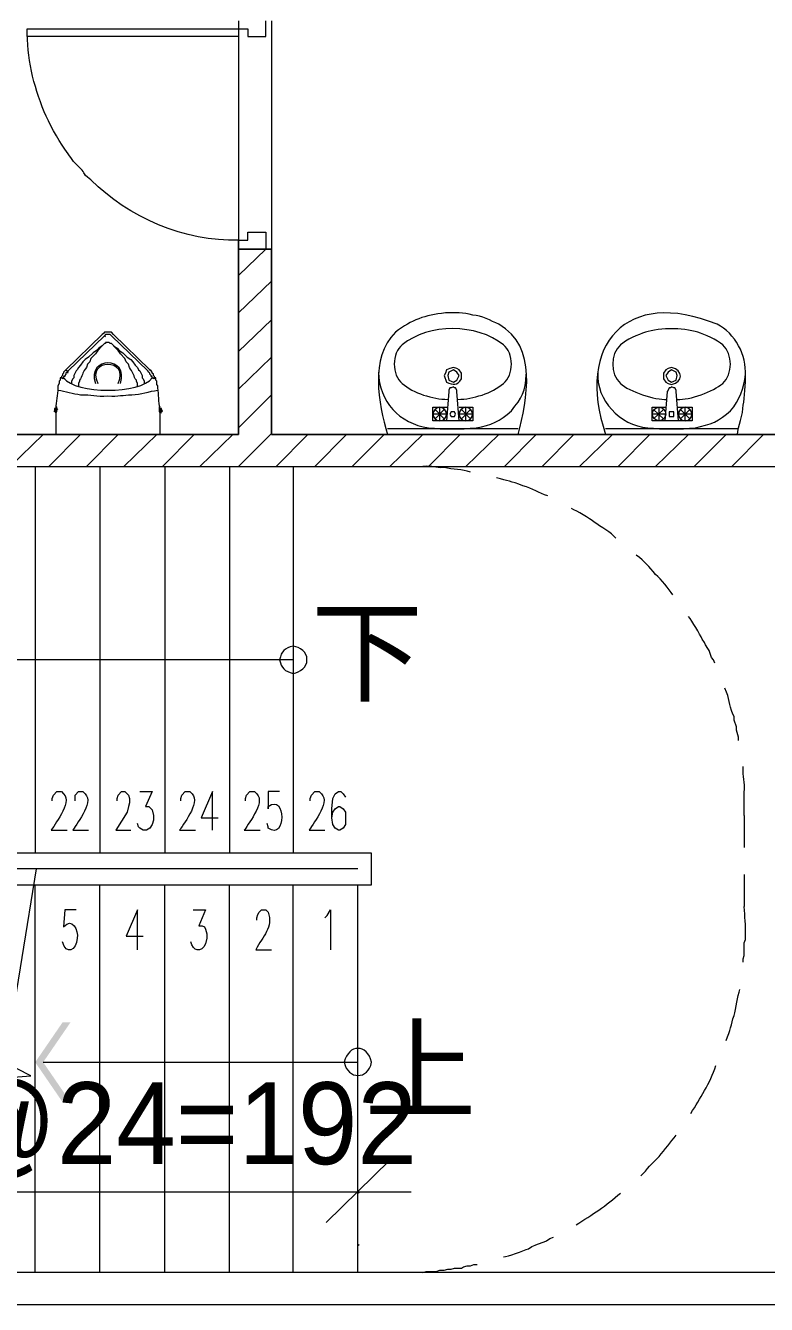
# Model space of a CAD drawing. Header units: millimetres. Extents: x -15161 to 10473752, y -72817 to 33960.
# Drawn here: x -1718.5 to -1442.5, y -5679.6 to -5203.6 of the extents above; entities that cross this region are included whole.
import ezdxf

# ---------------------------------------------------------------- set-up
doc = ezdxf.new("R2010")
doc.units = ezdxf.units.MM
for name, color, linetype in [('PDF2_單色填滿', 7, 'Continuous'), ('PDF2_幾何圖形', 7, 'Continuous'), ('PDF2_文字', 7, 'Continuous')]:
    doc.layers.add(name, color=color, linetype=linetype)
doc.styles.add('PDF PMingLiU', font='PMingLiU.ttf')

# ---------------------------------------------------------------- blocks, each defined once
blk = doc.blocks.new('二樓建築底圖')
at = {"layer": 'PDF2_單色填滿', "lineweight": 13}
for points in [[(-1714.89, -5589.49), (-1711.93, -5589.49), (-1704.73, -5574.68), (-1701.77, -5574.68)], [(-1704.73, -5604.3), (-1701.77, -5604.3), (-1714.89, -5589.49), (-1711.93, -5589.49)]]:
    blk.add_solid(points, dxfattribs=at)
at = {"layer": 'PDF2_幾何圖形', "lineweight": 0}
for points in [[(-1952.34, -5355.85), (-1952.34, -5367.7), (-1149.4, -5367.7), (-1149.4, -5189.5), (-1413.52, -5189.5), (-1413.52, -5201.78), (-1161.68, -5201.78), (-1161.68, -5355.85), (-1401.67, -5355.85), (-1401.67, -5286.85), (-1413.52, -5286.85), (-1413.52, -5355.85), (-1626.85, -5355.85), (-1626.85, -5286.85), (-1639.12, -5286.85), (-1639.12, -5355.85)], [(-1559.13, -5331.72), (-1560.82, -5332.57), (-1561.24, -5333.84), (-1560.82, -5335.53), (-1559.13, -5336.38), (-1557.86, -5335.53), (-1557.01, -5333.84), (-1557.86, -5332.57)], [(-1477.86, -5331.72), (-1479.13, -5332.57), (-1479.98, -5333.84), (-1479.13, -5335.53), (-1477.86, -5336.38), (-1476.17, -5335.53), (-1475.74, -5333.84), (-1476.17, -5332.57)], [(-1667.91, -5346.96), (-1668.33, -5346.53), (-1668.33, -5346.11), (-1667.91, -5346.53), (-1668.33, -5346.11), (-1667.48, -5346.96), (-1667.91, -5346.53), (-1667.91, -5346.96), (-1667.48, -5347.38)], [(-1667.91, -5346.53), (-1667.91, -5346.11), (-1668.33, -5346.11)], [(-1559.55, -5347.38), (-1559.97, -5347.38), (-1560.4, -5348.23), (-1559.97, -5349.07), (-1558.7, -5349.07), (-1558.28, -5348.23), (-1558.7, -5347.38)], [(-1477.86, -5347.38), (-1478.71, -5347.38), (-1478.71, -5349.07), (-1477.01, -5349.07), (-1477.01, -5347.38)]]:
    blk.add_lwpolyline(points, close=True, dxfattribs=at)
at = {"layer": 'PDF2_幾何圖形', "lineweight": 20}
for points in [[(-1931.18, -5355.85), (-1639.12, -5355.85), (-1639.12, -5286.85), (-1626.85, -5286.85), (-1626.85, -5355.85), (-1468.55, -5355.85), (-1413.52, -5355.85), (-1413.52, -5286.85), (-1401.67, -5286.85), (-1401.67, -5355.85), (-1161.68, -5355.85), (-1161.68, -5201.78), (-1413.52, -5201.78), (-1401.67, -5201.78)], [(-1952.34, -5367.7), (-1468.55, -5367.7), (-1149.4, -5367.7)], [(-1906.63, -5679.65), (-1207.81, -5679.65), (-1207.81, -5667.79), (-1910.86, -5667.79)]]:
    blk.add_lwpolyline(points, dxfattribs=at)
at = {"layer": 'PDF2_幾何圖形', "lineweight": 5}
for points in [[(-1639.12, -5201.78), (-1639.12, -5204.74), (-1635.74, -5204.74), (-1635.74, -5207.7), (-1628.97, -5207.7), (-1628.97, -5201.78)], [(-1626.85, -5201.78), (-1626.85, -5286.85)], [(-1717.85, -5204.74), (-1639.12, -5204.74), (-1639.12, -5207.7), (-1717.85, -5207.7)], [(-1639.12, -5207.7), (-1639.12, -5286.85), (-1639.12, -5283.47), (-1635.74, -5283.47), (-1635.74, -5280.5), (-1628.97, -5280.5), (-1628.97, -5286.85)]]:
    blk.add_lwpolyline(points, dxfattribs=at)
at = {"layer": 'PDF2_幾何圖形', "lineweight": 0}
for points in [[(-1639.12, -5296.59), (-1628.97, -5286.85)], [(-1639.12, -5310.56), (-1626.85, -5298.71)], [(-1639.12, -5324.95), (-1626.85, -5313.1)], [(-1672.14, -5331.72), (-1685.68, -5318.6), (-1686.53, -5317.75), (-1689.07, -5317.75), (-1689.49, -5318.18), (-1689.92, -5318.6), (-1703.46, -5331.72), (-1703.04, -5332.14)], [(-1689.07, -5319.02), (-1702.61, -5332.14), (-1703.04, -5332.57), (-1702.61, -5332.99)], [(-1687.38, -5321.56), (-1688.65, -5321.56), (-1688.65, -5321.98), (-1689.07, -5321.98), (-1689.92, -5322.83), (-1691.61, -5324.52), (-1692.46, -5325.79), (-1694.15, -5327.49), (-1694.57, -5328.76), (-1695.42, -5329.6), (-1695.84, -5330.87)], [(-1686.53, -5319.02), (-1686.95, -5318.6), (-1688.65, -5318.6), (-1689.07, -5319.02), (-1688.65, -5319.45)], [(-1679.76, -5330.87), (-1680.18, -5329.6), (-1681.03, -5328.76), (-1681.45, -5327.49), (-1683.14, -5325.79), (-1683.99, -5324.52), (-1686.53, -5321.98), (-1686.95, -5321.98), (-1687.38, -5321.56), (-1686.95, -5321.98)], [(-1672.56, -5332.57), (-1672.98, -5332.14), (-1686.53, -5319.02), (-1686.11, -5319.45)], [(-1689.92, -5322.83), (-1691.19, -5323.68), (-1692.03, -5324.52), (-1693.3, -5325.37), (-1694.99, -5327.06), (-1696.26, -5327.91), (-1697.11, -5328.76), (-1697.96, -5330.03), (-1698.8, -5330.87), (-1699.23, -5331.72), (-1699.65, -5332.14), (-1700.5, -5333.84), (-1700.5, -5334.68), (-1700.92, -5335.11), (-1701.34, -5335.95), (-1701.34, -5336.8)], [(-1685.68, -5322.83), (-1684.41, -5323.68), (-1683.57, -5324.52), (-1682.3, -5325.37), (-1680.6, -5327.06), (-1679.33, -5327.91), (-1678.49, -5328.76), (-1677.64, -5330.03), (-1676.79, -5330.87), (-1676.37, -5331.72), (-1675.95, -5332.14), (-1675.1, -5333.84), (-1675.1, -5334.68), (-1674.68, -5335.11), (-1674.25, -5335.95), (-1674.25, -5336.8)], [(-1639.12, -5338.92), (-1626.85, -5327.06)], [(-1703.46, -5331.72), (-1704.31, -5332.57), (-1704.31, -5332.99), (-1704.73, -5333.41), (-1704.73, -5333.84), (-1705.15, -5334.26), (-1705.15, -5334.68), (-1704.73, -5335.11), (-1705.15, -5334.68), (-1705.58, -5334.68), (-1705.58, -5335.53), (-1706, -5335.95), (-1706, -5336.8), (-1706.42, -5337.65), (-1706.42, -5338.49)], [(-1669.18, -5338.49), (-1669.18, -5337.65), (-1669.6, -5337.22), (-1669.6, -5335.95), (-1670.02, -5335.53), (-1670.02, -5334.68), (-1670.45, -5334.68), (-1670.45, -5334.26), (-1670.87, -5333.84), (-1670.87, -5333.41), (-1671.29, -5332.99), (-1671.29, -5332.57), (-1671.72, -5332.14), (-1672.14, -5331.72), (-1671.72, -5332.14)], [(-1556.16, -5335.11), (-1556.16, -5332.99), (-1557.01, -5331.72), (-1557.86, -5331.3), (-1559.13, -5330.87), (-1560.4, -5331.3), (-1561.67, -5331.72), (-1562.09, -5332.99), (-1562.51, -5333.84), (-1561.67, -5336.38)], [(-1477.86, -5330.87), (-1479.13, -5331.3), (-1479.98, -5331.72), (-1480.82, -5332.99), (-1480.82, -5335.11), (-1479.98, -5336.38), (-1479.13, -5336.8), (-1477.86, -5337.22)], [(-1705.15, -5334.68), (-1704.73, -5334.68), (-1704.31, -5335.11), (-1704.73, -5334.68), (-1704.31, -5334.68), (-1703.88, -5335.11)], [(-1703.04, -5332.57), (-1703.46, -5332.99), (-1703.46, -5333.41), (-1703.88, -5333.84), (-1703.88, -5334.26), (-1704.31, -5334.26), (-1704.31, -5334.68)], [(-1697.96, -5335.11), (-1698.38, -5335.53), (-1698.38, -5335.95), (-1698.8, -5336.8), (-1698.8, -5338.07)], [(-1676.79, -5338.07), (-1676.79, -5336.8), (-1677.22, -5335.95), (-1677.22, -5335.53), (-1677.64, -5335.11)], [(-1670.87, -5335.11), (-1671.29, -5334.68), (-1671.29, -5334.26), (-1671.72, -5334.26), (-1671.72, -5333.84), (-1672.14, -5333.41), (-1672.14, -5332.99), (-1672.56, -5332.57), (-1672.14, -5332.99)], [(-1671.29, -5334.68), (-1670.87, -5334.68), (-1670.45, -5335.11), (-1670.87, -5334.68), (-1670.45, -5334.68), (-1670.02, -5335.11), (-1670.45, -5334.68)], [(-1639.12, -5353.31), (-1626.85, -5341.03)], [(-1557.01, -5350.77), (-1557.86, -5339.76), (-1557.86, -5339.34), (-1558.28, -5338.49), (-1558.7, -5338.49), (-1559.13, -5338.07), (-1559.97, -5338.49), (-1560.4, -5338.49), (-1560.82, -5339.34), (-1560.82, -5339.76), (-1561.67, -5350.77)], [(-1475.32, -5350.77), (-1476.17, -5339.76), (-1476.17, -5339.34), (-1476.59, -5338.49), (-1477.01, -5338.49), (-1477.86, -5338.07), (-1478.28, -5338.49), (-1478.71, -5338.49), (-1479.13, -5339.34), (-1479.55, -5339.76), (-1480.4, -5350.77)], [(-1707.27, -5346.96), (-1707.27, -5346.53), (-1706.85, -5346.96), (-1707.27, -5346.53), (-1707.27, -5346.11), (-1706.85, -5346.53), (-1707.27, -5346.11), (-1707.69, -5346.11), (-1707.27, -5346.53), (-1707.27, -5346.96), (-1706.85, -5347.38), (-1707.27, -5346.96), (-1707.27, -5347.38)], [(-1707.69, -5346.11), (-1707.69, -5346.53), (-1707.27, -5346.96), (-1707.69, -5346.53), (-1707.69, -5346.96), (-1707.69, -5347.38), (-1707.69, -5346.96), (-1707.27, -5346.96), (-1706.85, -5347.38)], [(-1706.85, -5346.11), (-1706.85, -5345.69), (-1707.27, -5345.26)], [(-1707.27, -5347.8), (-1707.27, -5347.38), (-1706.85, -5347.38), (-1706.85, -5346.11), (-1706.42, -5346.53)], [(-1706.85, -5346.53), (-1707.27, -5346.11), (-1706.85, -5346.53), (-1707.27, -5346.11), (-1707.27, -5346.53)], [(-1668.33, -5345.26), (-1668.75, -5345.69), (-1668.75, -5346.11), (-1668.33, -5346.53), (-1668.33, -5346.96), (-1667.91, -5347.38), (-1668.33, -5346.96), (-1668.33, -5347.38), (-1667.91, -5347.8)], [(-1668.75, -5346.11), (-1668.75, -5347.38), (-1668.33, -5347.38), (-1668.33, -5347.8)], [(-1667.48, -5347.38), (-1667.91, -5346.96), (-1668.33, -5347.38), (-1668.33, -5346.96), (-1667.91, -5347.38), (-1668.33, -5346.96), (-1668.33, -5346.53), (-1667.91, -5346.96), (-1667.91, -5346.53), (-1668.33, -5346.11), (-1668.33, -5346.53)], [(-1668.33, -5346.11), (-1667.91, -5346.53)], [(-1557.01, -5345.69), (-1551.93, -5345.69), (-1551.93, -5350.77), (-1566.75, -5350.77), (-1566.75, -5345.69), (-1561.24, -5345.69)], [(-1564.21, -5350.77), (-1564.21, -5345.69)], [(-1554.47, -5350.77), (-1554.47, -5345.69)], [(-1475.74, -5345.69), (-1470.24, -5345.69), (-1470.24, -5350.77), (-1485.05, -5350.77), (-1485.05, -5345.69), (-1479.98, -5345.69)], [(-1482.51, -5350.77), (-1482.51, -5345.69)], [(-1472.78, -5350.77), (-1472.78, -5345.69)], [(-1707.69, -5346.53), (-1707.69, -5346.96), (-1707.27, -5347.38), (-1707.69, -5346.96), (-1707.27, -5347.38), (-1707.69, -5347.38)], [(-1561.67, -5348.23), (-1566.75, -5348.23)], [(-1562.51, -5346.53), (-1565.9, -5349.92)], [(-1565.9, -5346.53), (-1562.51, -5349.92)], [(-1551.93, -5348.23), (-1557.01, -5348.23)], [(-1552.78, -5346.53), (-1556.16, -5349.92)], [(-1556.16, -5346.53), (-1552.78, -5349.92)], [(-1480.4, -5348.23), (-1485.05, -5348.23)], [(-1480.82, -5346.53), (-1484.63, -5349.92)], [(-1484.63, -5346.53), (-1480.82, -5349.92)], [(-1470.24, -5348.23), (-1475.32, -5348.23)], [(-1471.09, -5346.53), (-1474.47, -5349.92)], [(-1474.47, -5346.53), (-1471.09, -5349.92)], [(-1639.12, -5367.7), (-1626.85, -5355.42)], [(-1535, -5353.73), (-1583.68, -5353.73)], [(-1453.31, -5353.73), (-1502.41, -5353.73)], [(-1724.2, -5367.7), (-1711.93, -5355.85)], [(-1709.81, -5367.7), (-1697.96, -5355.85)], [(-1707.27, -5355.85), (-1668.33, -5355.85)], [(-1695.84, -5367.7), (-1683.99, -5355.85)], [(-1681.87, -5367.7), (-1669.6, -5355.85)], [(-1667.48, -5367.7), (-1655.63, -5355.85)], [(-1653.51, -5367.7), (-1641.24, -5355.85)], [(-1625.16, -5367.7), (-1613.3, -5355.85)], [(-1610.76, -5367.7), (-1598.91, -5355.85)], [(-1596.8, -5367.7), (-1584.95, -5355.85)], [(-1583.68, -5355.85), (-1535, -5355.85)], [(-1582.83, -5367.7), (-1570.55, -5355.85)], [(-1568.44, -5367.7), (-1556.59, -5355.85)], [(-1554.47, -5367.7), (-1542.2, -5355.85)], [(-1540.08, -5367.7), (-1528.23, -5355.85)], [(-1526.11, -5367.7), (-1514.26, -5355.85)], [(-1512.14, -5367.7), (-1499.87, -5355.85)], [(-1502.41, -5355.85), (-1453.31, -5355.85)], [(-1497.75, -5367.7), (-1485.9, -5355.85)], [(-1483.78, -5367.7), (-1471.51, -5355.85)], [(-1469.39, -5367.7), (-1457.54, -5355.85)], [(-1455.43, -5367.7), (-1443.57, -5355.85)], [(-1461.77, -5440.92), (-1462.2, -5439.65), (-1463.04, -5438.81), (-1463.89, -5436.27), (-1464.31, -5435.42), (-1465.16, -5434.15), (-1465.58, -5433.3), (-1466.43, -5432.03)], [(-1452.89, -5469.7), (-1452.89, -5468.44), (-1453.73, -5465.9), (-1453.73, -5464.63), (-1454.58, -5462.09), (-1454.58, -5460.82), (-1455, -5459.97)], [(-1708.54, -5492.14), (-1708.54, -5491.29), (-1708.12, -5490.02), (-1706.85, -5488.75), (-1705.15, -5488.75), (-1704.31, -5489.6)], [(-1700.07, -5492.14), (-1700.07, -5490.02), (-1698.8, -5488.75), (-1697.11, -5488.75), (-1696.26, -5489.6)], [(-1684.41, -5492.14), (-1684.41, -5491.29), (-1683.99, -5490.02), (-1682.72, -5488.75), (-1681.45, -5488.75), (-1680.18, -5490.02), (-1679.76, -5491.29), (-1679.76, -5492.98), (-1680.18, -5494.25), (-1680.6, -5496.37), (-1684.84, -5503.14), (-1679.33, -5503.14)], [(-1675.95, -5488.75), (-1671.29, -5488.75), (-1673.83, -5494.25), (-1672.56, -5494.25), (-1671.72, -5495.1), (-1671.29, -5495.52), (-1670.87, -5497.64), (-1670.87, -5499.33), (-1671.29, -5501.03), (-1672.14, -5502.3), (-1673.41, -5503.14), (-1674.68, -5503.14), (-1675.95, -5502.3), (-1676.37, -5501.87), (-1676.79, -5500.6)], [(-1660.71, -5492.14), (-1660.71, -5491.29), (-1660.29, -5490.02), (-1659.02, -5488.75), (-1657.32, -5488.75), (-1656.48, -5489.6)], [(-1648.86, -5503.14), (-1648.86, -5488.75), (-1653.09, -5498.49), (-1646.74, -5498.49)], [(-1636.58, -5492.14), (-1636.58, -5491.29), (-1636.16, -5490.02), (-1634.89, -5488.75), (-1633.2, -5488.75), (-1632.35, -5489.6)], [(-1623.89, -5488.75), (-1628.12, -5488.75), (-1628.12, -5495.1), (-1628.12, -5494.25)], [(-1612.46, -5492.14), (-1612.46, -5491.29), (-1612.03, -5490.02), (-1610.76, -5488.75), (-1609.07, -5488.75), (-1608.23, -5489.6)], [(-1604.42, -5498.49), (-1603.99, -5496.37), (-1603.15, -5495.1), (-1601.88, -5494.25), (-1601.45, -5494.25), (-1600.18, -5495.1), (-1599.34, -5496.37), (-1599.34, -5501.03), (-1600.18, -5502.3), (-1601.45, -5503.14), (-1601.88, -5503.14), (-1603.15, -5502.3), (-1603.99, -5501.03), (-1604.42, -5498.49), (-1604.42, -5495.1), (-1603.99, -5491.29), (-1603.15, -5489.6), (-1601.88, -5488.75), (-1601.03, -5488.75), (-1600.18, -5489.6), (-1599.34, -5490.87)], [(-1450.77, -5497.64), (-1450.77, -5509.49)], [(-1708.96, -5503.14), (-1703.04, -5503.14)], [(-1700.92, -5503.14), (-1694.99, -5503.14)], [(-1661.13, -5503.14), (-1655.21, -5503.14)], [(-1637.01, -5503.14), (-1631.08, -5503.14)], [(-1628.12, -5502.3), (-1628.12, -5501.87), (-1628.54, -5500.6)], [(-1612.88, -5503.14), (-1606.96, -5503.14)], [(-1450.77, -5519.65), (-1450.77, -5531.5)], [(-1699.65, -5532.77), (-1703.88, -5532.77), (-1704.31, -5539.12)], [(-1676.79, -5547.59), (-1676.79, -5532.77), (-1681.03, -5542.51), (-1674.68, -5542.51)], [(-1656.05, -5532.77), (-1651.4, -5532.77), (-1653.94, -5538.7), (-1652.67, -5538.7), (-1651.82, -5539.12), (-1651.4, -5539.97), (-1650.98, -5541.66), (-1650.98, -5543.35), (-1651.4, -5545.47)], [(-1632.35, -5536.58), (-1632.35, -5535.73), (-1631.93, -5534.46), (-1631.5, -5533.62), (-1630.66, -5532.77), (-1628.97, -5532.77), (-1628.12, -5533.62)], [(-1606.96, -5535.73), (-1606.11, -5534.89), (-1604.84, -5532.77), (-1604.84, -5547.59)], [(-1451.19, -5552.24), (-1451.19, -5550.97), (-1450.77, -5549.7), (-1450.77, -5545.05), (-1450.35, -5543.78), (-1450.35, -5542.51)], [(-1632.77, -5547.59), (-1626.85, -5547.59)], [(-1594.68, -5637.74), (-1594.26, -5638.17)], [(-1531.19, -5658.91), (-1529.92, -5658.06), (-1528.65, -5657.64), (-1527.8, -5657.21), (-1525.26, -5656.37), (-1524.42, -5655.94), (-1523.15, -5655.1), (-1521.88, -5654.67)], [(-1594.68, -5657.21), (-1594.26, -5657.64)], [(-1570.55, -5667.79), (-1569.28, -5667.37), (-1565.48, -5667.37), (-1564.21, -5666.95), (-1562.51, -5666.95), (-1561.24, -5666.52), (-1559.97, -5666.52), (-1558.7, -5666.1), (-1556.16, -5666.1), (-1555.32, -5665.68), (-1554.05, -5665.25), (-1552.78, -5665.25), (-1551.51, -5664.83), (-1550.24, -5664.83)]]:
    blk.add_lwpolyline(points, dxfattribs=at)
at = {"layer": 'PDF2_幾何圖形', "lineweight": 13}
for points in [[(-1714.89, -5367.7), (-1714.89, -5511.61)], [(-1690.76, -5367.7), (-1690.76, -5511.61)], [(-1666.64, -5367.7), (-1666.64, -5511.61)], [(-1642.51, -5367.7), (-1642.51, -5511.61)], [(-1618.81, -5367.7), (-1618.81, -5511.61)], [(-1618.81, -5439.65), (-1851.6, -5439.65), (-1851.6, -5589.49), (-1741.55, -5589.49)], [(-1594.68, -5517.53), (-1786.84, -5517.53)], [(-1742.82, -5667.79), (-1728.01, -5595.42), (-1716.58, -5594.57), (-1736.47, -5584.41), (-1725.05, -5583.56), (-1714.47, -5517.53)], [(-1714.89, -5667.79), (-1714.89, -5523.46)], [(-1690.76, -5667.79), (-1690.76, -5523.46)], [(-1666.64, -5667.79), (-1666.64, -5523.46)], [(-1642.51, -5667.79), (-1642.51, -5523.46)], [(-1618.81, -5667.79), (-1618.81, -5523.46)], [(-1594.68, -5667.79), (-1594.68, -5523.46)], [(-1711.93, -5589.49), (-1594.68, -5589.49)]]:
    blk.add_lwpolyline(points, dxfattribs=at)
blk.add_lwpolyline([(-1791.5, -5523.46), (-1589.6, -5523.46), (-1589.6, -5511.61), (-1791.5, -5511.61)], close=True, dxfattribs=at)
at = {"layer": 'PDF2_幾何圖形', "lineweight": 9}
for points in [[(-1582.83, -5625.89), (-1606.53, -5649.17)], [(-1594.68, -5647.05), (-1594.68, -5627.58)], [(-1806.74, -5637.74), (-1786.84, -5637.74), (-1594.68, -5637.74), (-1574.79, -5637.74)]]:
    blk.add_lwpolyline(points, dxfattribs=at)
at = {"layer": 'PDF2_幾何圖形', "lineweight": 0}
blk.add_circle((-1482.51, -5348.18), 2.49, dxfattribs=at)
for centre, radius, start, end in [((-1559.55, -5265.71), 88.04, 264.2056, 275.7944), ((-1477.86, -5265.71), 88.04, 264.2057, 275.7943), ((-1693.68, -5468.97), 263.08, 327.9614, 330.1115), ((-1629.36, -5502.17), 191.2, 320.175, 323.2458)]:
    blk.add_arc(centre, radius, start, end, dxfattribs=at)
at = {"layer": 'PDF2_幾何圖形', "lineweight": 5}
for points in [[(-1711.5, -5235.64), (-1715.65, -5225.78), (-1718.02, -5215.43), (-1717.85, -5204.74)], [(-1703.88, -5249.61), (-1706.45, -5245.71), (-1709.87, -5239.97), (-1711.5, -5235.64)], [(-1699.23, -5255.53), (-1701.44, -5253.62), (-1701.91, -5251.98), (-1703.88, -5249.61)], [(-1694.15, -5261.03), (-1698.18, -5257.91), (-1695.48, -5258.95), (-1699.23, -5255.53)], [(-1639.12, -5283.47), (-1659.12, -5284.14), (-1680.29, -5274.95), (-1694.15, -5261.03)]]:
    blk.add_open_spline(points, degree=3, dxfattribs=at)
at = {"layer": 'PDF2_幾何圖形', "lineweight": 0}
for points in [[(-1460.93, -5314.79), (-1494.52, -5301.03), (-1513.81, -5322.22), (-1502.41, -5355.85)], [(-1562.09, -5310.56), (-1569.96, -5311.4), (-1574.4, -5313.02), (-1580.71, -5317.75)], [(-1551.93, -5311.4), (-1555.58, -5310.3), (-1558.36, -5310.57), (-1562.09, -5310.56)], [(-1542.2, -5314.79), (-1545.26, -5313.43), (-1548.47, -5311.5), (-1551.93, -5311.4)], [(-1540.5, -5322.41), (-1550.26, -5314.44), (-1568.42, -5314.37), (-1578.17, -5322.41)], [(-1535, -5355.85), (-1531.71, -5342.53), (-1527.49, -5323.13), (-1542.2, -5314.79)], [(-1477.86, -5316.48), (-1480.48, -5316.26), (-1485.2, -5316.98), (-1487.59, -5317.75)], [(-1468.12, -5317.75), (-1470.52, -5316.98), (-1475.24, -5316.26), (-1477.86, -5316.48)], [(-1450.35, -5333.84), (-1449.85, -5326.44), (-1454.1, -5318.02), (-1460.93, -5314.79)], [(-1580.71, -5317.75), (-1590.38, -5327.49), (-1587.04, -5344.07), (-1583.68, -5355.85)], [(-1487.59, -5317.75), (-1490.14, -5318.42), (-1494.95, -5320.72), (-1496.91, -5322.41)], [(-1458.81, -5322.41), (-1460.77, -5320.72), (-1465.58, -5318.42), (-1468.12, -5317.75)], [(-1683.14, -5336.8), (-1679.79, -5326.54), (-1695.81, -5326.54), (-1692.46, -5336.8)], [(-1578.17, -5322.41), (-1582.16, -5325.32), (-1582.16, -5333.89), (-1578.17, -5336.8)], [(-1540.5, -5336.8), (-1536.52, -5333.89), (-1536.52, -5325.32), (-1540.5, -5322.41)], [(-1496.91, -5322.41), (-1500.72, -5325.94), (-1500.72, -5333.27), (-1496.91, -5336.8)], [(-1458.81, -5336.8), (-1455, -5333.27), (-1455, -5325.94), (-1458.81, -5322.41)], [(-1695.84, -5330.87), (-1697.07, -5332.41), (-1697.29, -5333.53), (-1697.96, -5335.11)], [(-1683.99, -5336.8), (-1679.52, -5327.37), (-1696.08, -5327.37), (-1691.61, -5336.8)], [(-1677.64, -5335.11), (-1678.32, -5333.53), (-1678.53, -5332.41), (-1679.76, -5330.87)], [(-1477.86, -5337.22), (-1473.58, -5336.43), (-1473.39, -5331.73), (-1477.86, -5330.87)], [(-1704.31, -5334.68), (-1699.87, -5340.91), (-1675.73, -5340.91), (-1671.29, -5334.68)], [(-1587.06, -5332.57), (-1586.79, -5343.58), (-1579.27, -5351.68), (-1568.44, -5353.31)], [(-1561.67, -5336.38), (-1559.27, -5337.43), (-1557.6, -5337.7), (-1556.16, -5335.11)], [(-1537.54, -5346.96), (-1533.65, -5342.32), (-1532.15, -5339.69), (-1532.04, -5333.41)], [(-1505.37, -5332.57), (-1505.91, -5343.11), (-1497.12, -5352.4), (-1486.75, -5353.31)], [(-1455.85, -5346.96), (-1452.51, -5343.08), (-1450.77, -5338.45), (-1450.35, -5333.41)], [(-1451.19, -5344.84), (-1450.62, -5342.37), (-1450.26, -5336.5), (-1450.35, -5333.84)], [(-1706.42, -5338.49), (-1706.59, -5341.05), (-1706.98, -5343.58), (-1707.27, -5346.11)], [(-1706.42, -5339.34), (-1703.58, -5339.64), (-1700.79, -5340.58), (-1697.96, -5341.03)], [(-1697.96, -5341.03), (-1693.81, -5340.83), (-1692.33, -5341.77), (-1687.8, -5341.46)], [(-1687.8, -5341.46), (-1683.76, -5341.75), (-1682.3, -5341), (-1678.91, -5341.03)], [(-1678.91, -5341.03), (-1675.59, -5341), (-1672.46, -5339.64), (-1669.18, -5339.34)], [(-1668.33, -5346.11), (-1669.01, -5343.63), (-1668.77, -5341), (-1669.18, -5338.49)], [(-1578.17, -5336.8), (-1574.01, -5340.41), (-1566.78, -5342.71), (-1561.24, -5342.72)], [(-1557.43, -5342.72), (-1551.9, -5342.71), (-1544.66, -5340.41), (-1540.5, -5336.8)], [(-1496.91, -5336.8), (-1493.66, -5339.83), (-1483.98, -5343.07), (-1479.55, -5342.72)], [(-1475.74, -5342.72), (-1471.18, -5343.13), (-1462.21, -5339.78), (-1458.81, -5336.8)], [(-1564.21, -5345.69), (-1567.56, -5346.2), (-1567.56, -5350.25), (-1564.21, -5350.77)], [(-1564.21, -5350.77), (-1560.85, -5350.25), (-1560.85, -5346.2), (-1564.21, -5345.69)], [(-1554.47, -5345.69), (-1557.83, -5346.2), (-1557.83, -5350.25), (-1554.47, -5350.77)], [(-1554.47, -5350.77), (-1551.12, -5350.25), (-1551.12, -5346.2), (-1554.47, -5345.69)], [(-1472.78, -5345.69), (-1476.14, -5346.2), (-1476.14, -5350.25), (-1472.78, -5350.77)], [(-1472.78, -5350.77), (-1469.43, -5350.25), (-1469.43, -5346.2), (-1472.78, -5345.69)], [(-1453.31, -5355.85), (-1453.09, -5352.95), (-1451.17, -5348.26), (-1451.19, -5344.84)], [(-1707.27, -5347.38), (-1707.27, -5350.2), (-1707.27, -5353.02), (-1707.27, -5355.85)], [(-1668.33, -5355.85), (-1668.33, -5353.02), (-1668.33, -5350.2), (-1668.33, -5347.38)], [(-1550.66, -5353.31), (-1545.08, -5352.25), (-1541.67, -5351.07), (-1537.54, -5346.96)], [(-1468.97, -5353.31), (-1463.58, -5352.2), (-1459.91, -5350.8), (-1455.85, -5346.96)], [(-1562.51, -5368.12), (-1566.44, -5368.35), (-1566.15, -5367.39), (-1570.55, -5367.7)], [(-1552.78, -5369.81), (-1555.85, -5368.7), (-1559.34, -5368.9), (-1562.51, -5368.12)], [(-1533.31, -5374.89), (-1537.58, -5373.16), (-1538.95, -5373.09), (-1543.04, -5371.93)], [(-1524, -5378.7), (-1527.27, -5377.46), (-1529.46, -5376.08), (-1533.31, -5374.89)], [(-1506.64, -5388.44), (-1508.38, -5387.1), (-1513.1, -5384.29), (-1515.11, -5383.36)], [(-1498.6, -5394.36), (-1500.23, -5392.41), (-1504.34, -5390.11), (-1506.64, -5388.44)], [(-1483.78, -5407.91), (-1486.46, -5404.63), (-1487.71, -5403.39), (-1490.98, -5400.71)], [(-1477.44, -5415.53), (-1478.78, -5413.14), (-1481.8, -5409.85), (-1483.78, -5407.91)], [(-1466.43, -5432.03), (-1467.36, -5430.02), (-1470.17, -5425.31), (-1471.51, -5423.57)], [(-1455, -5459.97), (-1456.51, -5455.96), (-1456.15, -5454.52), (-1457.97, -5450.23)], [(-1450.77, -5489.18), (-1450.47, -5484.7), (-1451.43, -5483.62), (-1451.19, -5479.44)], [(-1704.31, -5489.6), (-1700.82, -5492.77), (-1708.36, -5501.82), (-1708.96, -5503.14)], [(-1696.26, -5489.6), (-1692.78, -5492.77), (-1700.32, -5501.82), (-1700.92, -5503.14)], [(-1656.48, -5489.6), (-1652.99, -5492.77), (-1660.53, -5501.82), (-1661.13, -5503.14)], [(-1632.35, -5489.6), (-1628.87, -5492.77), (-1636.41, -5501.82), (-1637.01, -5503.14)], [(-1628.12, -5494.25), (-1621.39, -5489.23), (-1621.33, -5507.31), (-1628.12, -5502.3)], [(-1608.23, -5489.6), (-1604.74, -5492.77), (-1612.28, -5501.82), (-1612.88, -5503.14)], [(-1450.77, -5497.64), (-1450.77, -5494.82), (-1450.77, -5492), (-1450.77, -5489.18)], [(-1450.35, -5542.51), (-1450.11, -5538.11), (-1450.66, -5535.54), (-1450.77, -5531.5)], [(-1704.31, -5539.12), (-1701.17, -5535.25), (-1698.73, -5540.49), (-1699.23, -5543.35)], [(-1628.12, -5533.62), (-1626.11, -5539.26), (-1630.1, -5542.56), (-1632.77, -5547.59)], [(-1699.23, -5543.35), (-1699.47, -5547.9), (-1703.52, -5549.74), (-1704.73, -5544.62)], [(-1651.4, -5545.47), (-1653.02, -5548.8), (-1656.24, -5548.27), (-1656.9, -5544.62)], [(-1454.58, -5572.14), (-1453.79, -5569.4), (-1453.21, -5564.9), (-1452.46, -5562.4)], [(-1457.54, -5581.45), (-1455.8, -5577.55), (-1455.79, -5575.61), (-1454.58, -5572.14)], [(-1465.58, -5600.07), (-1463.98, -5597.12), (-1462.28, -5594), (-1461.35, -5590.76)], [(-1489.29, -5631.82), (-1486.87, -5629.29), (-1485.26, -5627.12), (-1482.51, -5624.62)], [(-1504.95, -5644.51), (-1502.15, -5642.54), (-1499.44, -5640.49), (-1496.91, -5638.17)], [(-1513.41, -5650.02), (-1510.76, -5648.22), (-1507.34, -5646.24), (-1504.95, -5644.51)], [(-1540.5, -5661.87), (-1538.91, -5662.07), (-1533.08, -5659.48), (-1531.19, -5658.91)]]:
    blk.add_open_spline(points, degree=3, dxfattribs=at)
at = {"layer": 'PDF2_幾何圖形', "lineweight": 13}
for points in [[(-1618.81, -5434.57), (-1621.97, -5435.33), (-1623.13, -5436.49), (-1623.89, -5439.65)], [(-1613.73, -5439.65), (-1613.43, -5436.77), (-1616.32, -5435.03), (-1618.81, -5434.57)], [(-1623.89, -5439.65), (-1623.13, -5442.82), (-1621.97, -5443.98), (-1618.81, -5444.73)], [(-1618.81, -5444.73), (-1616.32, -5444.27), (-1613.43, -5442.54), (-1613.73, -5439.65)], [(-1589.6, -5589.49), (-1591.18, -5582.6), (-1598.19, -5582.6), (-1599.76, -5589.49)], [(-1599.76, -5589.49), (-1598.53, -5596.08), (-1590.84, -5596.08), (-1589.6, -5589.49)]]:
    blk.add_open_spline(points, degree=3, dxfattribs=at)
at = {"layer": 'PDF2_文字', "attachment_point": 4, "style": 'PDF PMingLiU'}
for s, insert, char_height in [('下', (-1612.04, -5438.32), 30.48), ('上', (-1592.14, -5592.81), 30.48), ('8@24=192', (-1769.49, -5615.25), 30.475)]:
    blk.add_mtext(s, dxfattribs=dict(at, insert=insert, char_height=char_height))

msp = doc.modelspace()

# ---------------------------------------------------------------- block references
at = {"color": 5}
msp.add_blockref('二樓建築底圖', (0, 0), dxfattribs=at)

doc.saveas('drawing.dxf')
